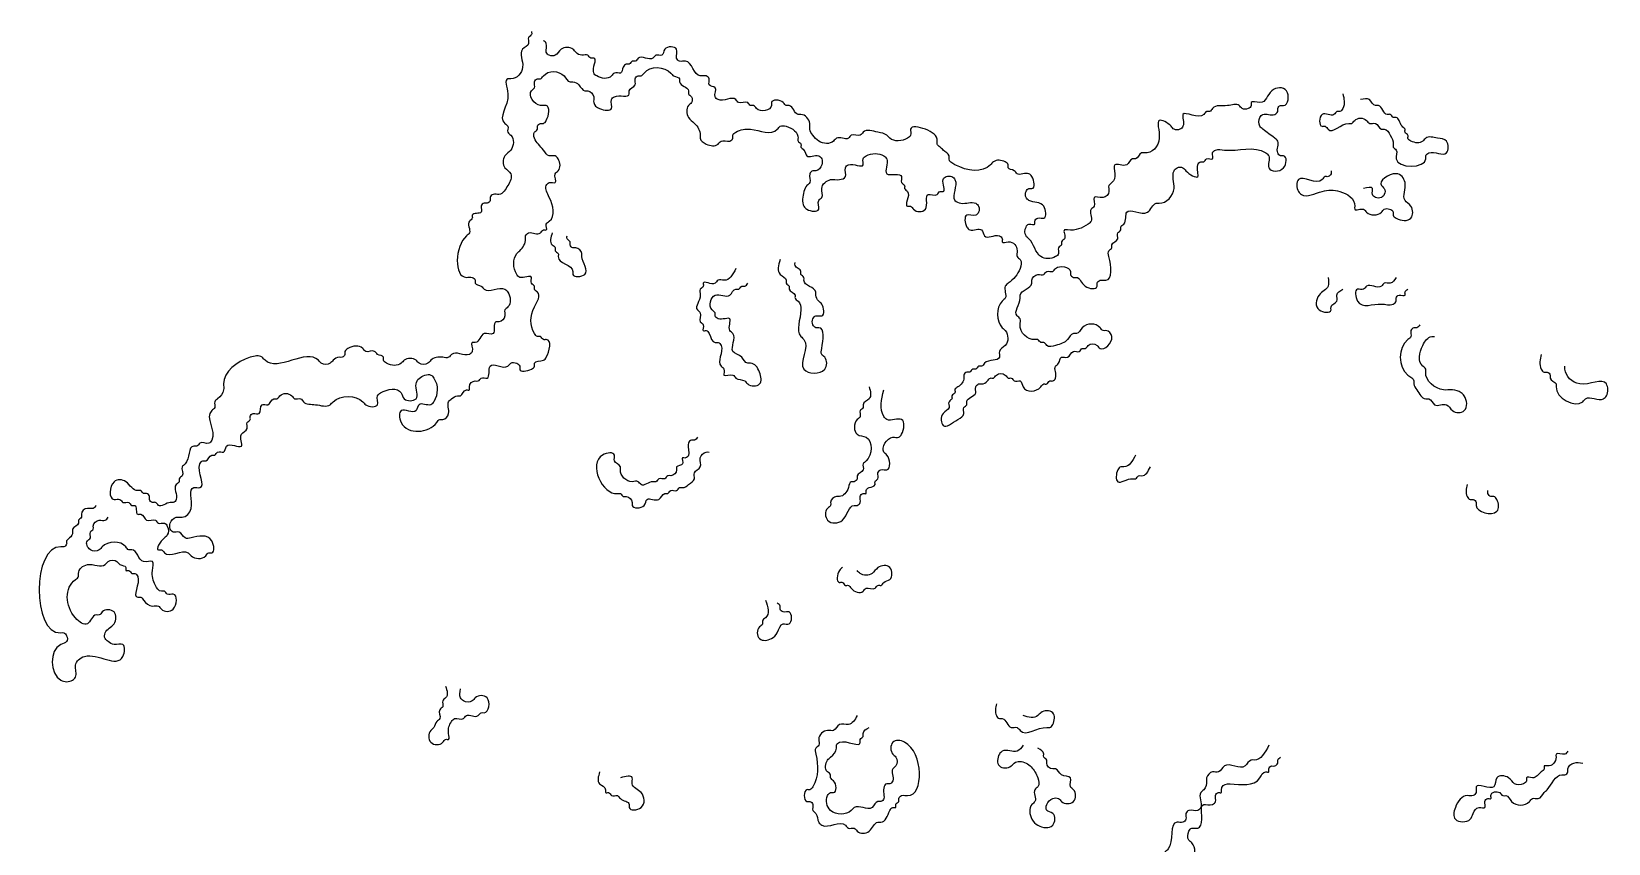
# Model space of a CAD drawing. Header units: metres. Extents: x 0 to 100, y 0 to 141.
# Drawn here: x -0.25 to 13.07, y 73.37 to 80.23 of the extents above; entities that cross this region are included whole.
import ezdxf

# ---------------------------------------------------------------- set-up
doc = ezdxf.new("R2010")
doc.units = ezdxf.units.M

msp = doc.modelspace()

# ---------------------------------------------------------------- linework, layer by layer
for points in [[(3.975, 80.225), (3.975, 80.2), (3.95, 80.175), (3.95, 80.125), (3.9, 80.075), (3.9, 79.925), (3.8, 79.825), (3.775, 79.825), (3.775, 79.7), (3.75, 79.45), (3.775, 79.425), (3.775, 79.375), (3.8, 79.35), (3.8, 79.225), (3.75, 79.175), (3.75, 79.075), (3.8, 79.025), (3.8, 78.975), (3.775, 78.925), (3.7, 78.85), (3.65, 78.85), (3.625, 78.825), (3.625, 78.8), (3.6, 78.775), (3.575, 78.775), (3.55, 78.75), (3.55, 78.7), (3.475, 78.675), (3.475, 78.65), (3.45, 78.625), (3.45, 78.525), (3.425, 78.5), (3.425, 78.15), (3.475, 78.15), (3.5, 78.125), (3.5, 78.1), (3.55, 78.075), (3.575, 78.05), (3.75, 78.05), (3.775, 78.025), (3.775, 77.9), (3.75, 77.875), (3.75, 77.825), (3.7, 77.775), (3.675, 77.775), (3.65, 77.675), (3.575, 77.675), (3.5, 77.6), (3.475, 77.6), (3.475, 77.525), (3.45, 77.5), (3.3, 77.5), (3.275, 77.475), (3.225, 77.475), (3.125, 77.45), (3.1, 77.425), (3.025, 77.425), (3, 77.45), (2.9, 77.45), (2.875, 77.425), (2.75, 77.425), (2.725, 77.45), (2.725, 77.475), (2.675, 77.5), (2.65, 77.525), (2.575, 77.525), (2.55, 77.55), (2.425, 77.55), (2.4, 77.525), (2.4, 77.5), (2.375, 77.475), (2.35, 77.475), (2.3, 77.45), (2.275, 77.425), (2.2, 77.425), (2.175, 77.45), (1.725, 77.45), (1.7, 77.475), (1.6, 77.475), (1.375, 77.25), (1.375, 77.2), (1.325, 77.125), (1.3, 77.1), (1.3, 77.05), (1.275, 77.025), (1.275, 76.775), (1.25, 76.75), (1.175, 76.75), (1.15, 76.725), (1.125, 76.725), (1.05, 76.575), (1.025, 76.55), (1.025, 76.475), (1, 76.45), (1, 76.425), (0.975, 76.4), (0.975, 76.275), (0.95, 76.25), (0.925, 76.25), (0.825, 76.225), (0.8, 76.25), (0.775, 76.25), (0.75, 76.275), (0.75, 76.3), (0.725, 76.325), (0.7, 76.325), (0.675, 76.35), (0.65, 76.35), (0.6, 76.375), (0.55, 76.425), (0.45, 76.425), (0.45, 76.275), (0.5, 76.275), (0.525, 76.25), (0.575, 76.25), (0.6, 76.225), (0.625, 76.225), (0.65, 76.15), (0.675, 76.15), (0.725, 76.1), (0.8, 76.1), (0.825, 76.075), (0.875, 76.075), (0.9, 76.05), (0.9, 75.975), (0.875, 75.95), (0.825, 75.85), (0.85, 75.85), (0.875, 75.825), (1.075, 75.825), (1.1, 75.8), (1.225, 75.8), (1.25, 75.825), (1.275, 75.825), (1.275, 75.925), (1.1, 75.95), (1.05, 75.95), (1, 76), (0.95, 76), (0.925, 76.025), (0.925, 76.075), (0.975, 76.125), (1.025, 76.125), (1.1, 76.2), (1.125, 76.375), (1.175, 76.375), (1.175, 76.575), (1.2, 76.6), (1.225, 76.6), (1.275, 76.65), (1.3, 76.65), (1.325, 76.675), (1.375, 76.675), (1.4, 76.725), (1.525, 76.725), (1.525, 76.825), (1.575, 76.875), (1.575, 76.925), (1.6, 76.95), (1.6, 76.975), (1.625, 77), (1.675, 77), (1.7, 77.075), (1.75, 77.075), (1.8, 77.125), (1.825, 77.125), (1.85, 77.15), (1.95, 77.15), (1.975, 77.125), (2.025, 77.125), (2.05, 77.1), (2.15, 77.075), (2.275, 77.075), (2.3, 77.1), (2.55, 77.1), (2.575, 77.075), (2.675, 77.075), (2.675, 77.15), (2.7, 77.175), (2.875, 77.175), (2.9, 77.125), (3, 77.125), (3, 77.25), (3.075, 77.325), (3.125, 77.325), (3.15, 77.3), (3.15, 77.1), (3.125, 77.075), (3.025, 77.075), (3, 77.025), (2.875, 77.025), (2.875, 76.925), (3.175, 76.925), (3.2, 76.95), (3.225, 76.95), (3.275, 77), (3.275, 77.1), (3.3, 77.125), (3.35, 77.15), (3.375, 77.15), (3.425, 77.2), (3.45, 77.2), (3.45, 77.225), (3.5, 77.275), (3.525, 77.275), (3.55, 77.3), (3.6, 77.3), (3.625, 77.4), (3.775, 77.4), (3.8, 77.425), (3.85, 77.425), (3.875, 77.4), (3.875, 77.375), (3.975, 77.375), (4, 77.4), (4, 77.425), (4.075, 77.45), (4.1, 77.475), (4.1, 77.625), (4.075, 77.625), (4.05, 77.65), (4.025, 77.65), (4, 77.675), (4, 77.9), (4.025, 78.025), (4, 78.05), (4, 78.075), (3.975, 78.1), (3.975, 78.15), (3.875, 78.15), (3.85, 78.175), (3.85, 78.35), (3.875, 78.375), (3.925, 78.475), (3.925, 78.5), (3.95, 78.525), (4.05, 78.525), (4.075, 78.55), (4.1, 78.55), (4.1, 78.6), (4.125, 78.625), (4.125, 78.825), (4.1, 78.925), (4.125, 78.95), (4.175, 78.95), (4.175, 79.025), (4.2, 79.05), (4.2, 79.15), (4.175, 79.175), (4.125, 79.175), (4.075, 79.225), (4, 79.325), (4, 79.375), (4.025, 79.4), (4.025, 79.425), (4.05, 79.45), (4.075, 79.45), (4.1, 79.475), (4.1, 79.6), (4.05, 79.6), (3.975, 79.725), (4, 79.75), (4, 79.8), (4.025, 79.825), (4.05, 79.825), (4.075, 79.85), (4.25, 79.85), (4.3, 79.8), (4.325, 79.8), (4.375, 79.775), (4.425, 79.725), (4.45, 79.725), (4.5, 79.675), (4.5, 79.625), (4.55, 79.575), (4.65, 79.575), (4.65, 79.65), (4.675, 79.675), (4.8, 79.7), (4.8, 79.725), (4.85, 79.775), (4.85, 79.825), (4.875, 79.85), (4.9, 79.85), (4.925, 79.875), (5.15, 79.875), (5.175, 79.85), (5.225, 79.825), (5.225, 79.8), (5.3, 79.725), (5.3, 79.7), (5.325, 79.675), (5.325, 79.625), (5.3, 79.6), (5.3, 79.5), (5.35, 79.45), (5.4, 79.35), (5.4, 79.325), (5.45, 79.275), (5.55, 79.275), (5.575, 79.3), (5.65, 79.3), (5.675, 79.325), (5.675, 79.35), (5.7, 79.375), (5.825, 79.4), (6.05, 79.4), (6.075, 79.425), (6.125, 79.425), (6.225, 79.325), (6.225, 79.3), (6.25, 79.275), (6.25, 79.25), (6.275, 79.225), (6.3, 79.175), (6.4, 79.175), (6.425, 79.15), (6.425, 79.1), (6.375, 79.05), (6.35, 79.05), (6.325, 79.025), (6.325, 78.95), (6.3, 78.925), (6.275, 78.875), (6.275, 78.75), (6.3, 78.725), (6.4, 78.725), (6.4, 78.8), (6.425, 78.825), (6.425, 78.9), (6.5, 78.975), (6.575, 78.975), (6.625, 79), (6.625, 79.075), (6.65, 79.1), (6.775, 79.1), (6.775, 79.15), (6.8, 79.175), (6.95, 79.175), (6.975, 79.15), (6.975, 79.025), (7.1, 79), (7.1, 78.95), (7.125, 78.925), (7.125, 78.9), (7.15, 78.875), (7.15, 78.75), (7.175, 78.75), (7.2, 78.725), (7.3, 78.725), (7.325, 78.85), (7.4, 78.85), (7.425, 78.875), (7.45, 78.875), (7.45, 78.975), (7.475, 79), (7.525, 79), (7.55, 78.975), (7.55, 78.8), (7.6, 78.775), (7.725, 78.775), (7.75, 78.75), (7.75, 78.7), (7.725, 78.675), (7.65, 78.675), (7.65, 78.575), (7.675, 78.55), (7.775, 78.55), (7.8, 78.5), (7.925, 78.5), (7.95, 78.475), (7.95, 78.45), (8, 78.45), (8.075, 78.375), (8.075, 78.325), (8.1, 78.3), (8.1, 78.225), (8, 78.1), (7.975, 78.075), (7.975, 77.975), (7.95, 77.95), (7.95, 77.725), (7.975, 77.7), (7.975, 77.575), (7.925, 77.525), (7.925, 77.475), (7.8, 77.425), (7.775, 77.4), (7.75, 77.4), (7.725, 77.375), (7.7, 77.375), (7.675, 77.35), (7.65, 77.35), (7.625, 77.325), (7.625, 77.3), (7.575, 77.225), (7.55, 77.2), (7.55, 77.175), (7.525, 77.15), (7.525, 77.125), (7.5, 77.1), (7.5, 77.05), (7.45, 77), (7.45, 76.9), (7.575, 76.95), (7.625, 77), (7.625, 77.05), (7.65, 77.075), (7.65, 77.1), (7.725, 77.175), (7.725, 77.225), (7.75, 77.25), (7.775, 77.25), (7.825, 77.275), (7.85, 77.3), (7.875, 77.3), (7.9, 77.325), (7.975, 77.325), (8, 77.3), (8.025, 77.3), (8.05, 77.275), (8.1, 77.275), (8.125, 77.225), (8.275, 77.225), (8.3, 77.25), (8.325, 77.25), (8.35, 77.275), (8.375, 77.275), (8.4, 77.3), (8.4, 77.4), (8.425, 77.425), (8.45, 77.475), (8.5, 77.475), (8.55, 77.525), (8.6, 77.525), (8.625, 77.55), (8.65, 77.55), (8.675, 77.575), (8.75, 77.575), (8.775, 77.55), (8.875, 77.65), (8.825, 77.7), (8.8, 77.7), (8.775, 77.725), (8.625, 77.725), (8.575, 77.675), (8.55, 77.675), (8.5, 77.625), (8.4, 77.575), (8.325, 77.575), (8.3, 77.6), (8.275, 77.6), (8.25, 77.625), (8.225, 77.625), (8.1, 77.75), (8.1, 77.8), (8.075, 77.825), (8.1, 77.975), (8.1, 78), (8.2, 78.1), (8.2, 78.125), (8.25, 78.175), (8.3, 78.175), (8.325, 78.2), (8.375, 78.2), (8.4, 78.225), (8.525, 78.2), (8.525, 78.175), (8.55, 78.15), (8.575, 78.15), (8.65, 78.075), (8.75, 78.075), (8.75, 78.1), (8.775, 78.125), (8.825, 78.125), (8.85, 78.325), (8.85, 78.375), (8.875, 78.4), (8.875, 78.425), (8.925, 78.475), (8.925, 78.525), (8.95, 78.55), (8.95, 78.575), (8.975, 78.6), (9, 78.7), (9.175, 78.7), (9.25, 78.775), (9.275, 78.775), (9.4, 78.9), (9.4, 79.05), (9.425, 79.075), (9.475, 79.075), (9.5, 79.05), (9.6, 79), (9.6, 79.1), (9.625, 79.125), (9.65, 79.125), (9.675, 79.15), (9.725, 79.15), (9.725, 79.2), (9.75, 79.225), (9.825, 79.225), (10.175, 79.2), (10.2, 79.175), (10.2, 79.075), (10.325, 79.075), (10.325, 79.175), (10.3, 79.175), (10.275, 79.2), (10.275, 79.3), (10.25, 79.325), (10.15, 79.4), (10.125, 79.425), (10.125, 79.5), (10.15, 79.525), (10.25, 79.525), (10.275, 79.55), (10.275, 79.575), (10.3, 79.6), (10.325, 79.6), (10.35, 79.725), (10.225, 79.725), (10.125, 79.625), (10.05, 79.625), (10.05, 79.6), (10.025, 79.575), (9.975, 79.575), (9.95, 79.6), (9.85, 79.6), (9.725, 79.575), (9.7, 79.55), (9.675, 79.55), (9.65, 79.525), (9.475, 79.525), (9.475, 79.425), (9.45, 79.4), (9.4, 79.4), (9.375, 79.425), (9.275, 79.475), (9.275, 79.325), (9.15, 79.2), (9.125, 79.2), (9.075, 79.15), (9.05, 79.15), (9, 79.1), (8.9, 79.1), (8.9, 79.025), (8.875, 78.95), (8.85, 78.925), (8.85, 78.875), (8.8, 78.825), (8.725, 78.825), (8.725, 78.75), (8.7, 78.725), (8.7, 78.625), (8.675, 78.6), (8.5, 78.55), (8.475, 78.55), (8.475, 78.475), (8.45, 78.45), (8.45, 78.425), (8.425, 78.4), (8.425, 78.35), (8.4, 78.325), (8.275, 78.325), (8.175, 78.475), (8.15, 78.5), (8.15, 78.575), (8.175, 78.6), (8.225, 78.6), (8.225, 78.625), (8.25, 78.65), (8.3, 78.65), (8.3, 78.75), (8.175, 78.8), (8.15, 78.825), (8.15, 78.875), (8.175, 78.9), (8.2, 78.9), (8.2, 79), (8.175, 79.025), (8.075, 79.025), (8.05, 79.05), (8, 79.075), (8, 79.1), (7.975, 79.125), (7.875, 79.125), (7.85, 79.1), (7.55, 79.1), (7.5, 79.15), (7.5, 79.175), (7.45, 79.225), (7.425, 79.25), (7.4, 79.275), (7.4, 79.3), (7.3, 79.4), (7.175, 79.4), (7.175, 79.35), (7.15, 79.325), (7, 79.325), (6.975, 79.35), (6.9, 79.375), (6.775, 79.375), (6.75, 79.35), (6.675, 79.35), (6.65, 79.325), (6.55, 79.325), (6.525, 79.3), (6.4, 79.3), (6.35, 79.35), (6.325, 79.4), (6.325, 79.45), (6.25, 79.525), (6.225, 79.525), (6.15, 79.6), (6.125, 79.6), (6.1, 79.625), (6, 79.625), (6, 79.6), (5.875, 79.575), (5.85, 79.6), (5.825, 79.6), (5.8, 79.625), (5.725, 79.625), (5.7, 79.65), (5.55, 79.65), (5.525, 79.675), (5.525, 79.75), (5.475, 79.775), (5.475, 79.825), (5.45, 79.85), (5.4, 79.85), (5.275, 79.975), (5.225, 79.975), (5.2, 80), (5.2, 80.075), (5.1, 80.075), (5.075, 80.025), (5.025, 80.025), (5, 80), (4.875, 80), (4.85, 79.975), (4.825, 79.975), (4.8, 79.95), (4.775, 79.95), (4.75, 79.925), (4.725, 79.875), (4.675, 79.875), (4.65, 79.85), (4.525, 79.85), (4.5, 79.875), (4.5, 80), (4.475, 80), (4.45, 80.025), (4.4, 80.025), (4.35, 80.05), (4.325, 80.075), (4.225, 80.075), (4.175, 80.025), (4.125, 80.025), (4.1, 80.05), (4.1, 80.125), (4.075, 80.15)], [(10.825, 79.7), (10.825, 79.575), (10.8, 79.55), (10.775, 79.55), (10.75, 79.525), (10.65, 79.525), (10.65, 79.425), (10.675, 79.425), (10.7, 79.4), (10.875, 79.45), (10.9, 79.45), (10.925, 79.475), (11.025, 79.475), (11.05, 79.45), (11.1, 79.45), (11.15, 79.4), (11.175, 79.4), (11.225, 79.35), (11.25, 79.275), (11.25, 79.25), (11.275, 79.225), (11.275, 79.15), (11.525, 79.15), (11.525, 79.175), (11.55, 79.2), (11.7, 79.2), (11.7, 79.3), (11.625, 79.325), (11.525, 79.325), (11.5, 79.3), (11.4, 79.3), (11.375, 79.325), (11.375, 79.35), (11.35, 79.375), (11.35, 79.4), (11.325, 79.425), (11.3, 79.475), (11.275, 79.5), (11.25, 79.5), (11.225, 79.525), (11.2, 79.525), (11.125, 79.6), (11.1, 79.6), (11.05, 79.65), (10.975, 79.65)], [(10.725, 79.05), (10.725, 79.025), (10.7, 79), (10.675, 79), (10.65, 78.975), (10.45, 78.975), (10.45, 78.875), (10.475, 78.85), (10.65, 78.875), (10.8, 78.875), (10.925, 78.75), (10.925, 78.725), (11, 78.725), (11.025, 78.7), (11.15, 78.7), (11.175, 78.725), (11.25, 78.7), (11.25, 78.675), (11.275, 78.65), (11.4, 78.65), (11.4, 78.75), (11.35, 78.8), (11.35, 78.95), (11.275, 79.025), (11.15, 78.925), (11.175, 78.9), (11.175, 78.85), (11.15, 78.825), (11.1, 78.825), (11.075, 78.85), (11.075, 78.9), (11, 78.9)], [(4.15, 78.525), (4.15, 78.425), (4.175, 78.4), (4.175, 78.375), (4.2, 78.35), (4.2, 78.325), (4.325, 78.2), (4.325, 78.175), (4.425, 78.175), (4.4, 78.325), (4.4, 78.35), (4.35, 78.4), (4.325, 78.4), (4.3, 78.425), (4.3, 78.45), (4.275, 78.475), (4.275, 78.5)], [(6.075, 78.3), (6.075, 78.175), (6.125, 78.125), (6.125, 78.1), (6.15, 78.075), (6.15, 78.05), (6.2, 78), (6.2, 77.975), (6.225, 77.95), (6.25, 77.875), (6.25, 77.65), (6.275, 77.625), (6.275, 77.375), (6.45, 77.375), (6.45, 77.475), (6.425, 77.5), (6.425, 77.55), (6.4, 77.725), (6.375, 77.725), (6.35, 77.75), (6.35, 77.8), (6.375, 77.825), (6.425, 77.825), (6.425, 77.925), (6.4, 77.95), (6.375, 78), (6.375, 78.025), (6.275, 78.125), (6.275, 78.15), (6.25, 78.175), (6.25, 78.2), (6.2, 78.25), (6.2, 78.275)], [(5.7, 78.225), (5.6, 78.125), (5.55, 78.125), (5.525, 78.1), (5.425, 78.1), (5.425, 78.075), (5.4, 78.05), (5.4, 78), (5.375, 77.875), (5.4, 77.85), (5.4, 77.775), (5.425, 77.75), (5.425, 77.7), (5.45, 77.7), (5.475, 77.675), (5.525, 77.6), (5.55, 77.6), (5.575, 77.575), (5.575, 77.4), (5.6, 77.375), (5.6, 77.325), (5.675, 77.325), (5.7, 77.3), (5.775, 77.275), (5.8, 77.25), (5.9, 77.25), (5.9, 77.35), (5.825, 77.425), (5.8, 77.425), (5.75, 77.475), (5.675, 77.525), (5.675, 77.675), (5.65, 77.7), (5.65, 77.8), (5.55, 77.8), (5.525, 77.825), (5.525, 77.85), (5.5, 77.875), (5.525, 78), (5.65, 78), (5.7, 78.05), (5.725, 78.05), (5.75, 78.075), (5.775, 78.075), (5.8, 78.1)], [(10.7, 78.15), (10.7, 78.075), (10.625, 78), (10.625, 77.875), (10.725, 77.875), (10.725, 77.9), (10.775, 77.95), (10.775, 78), (10.825, 78.05)], [(11.275, 78.15), (11.225, 78.1), (11.175, 78.1), (11.15, 78.075), (11.025, 78.075), (11, 78.05), (10.95, 78.05), (10.95, 77.95), (11.15, 77.925), (11.25, 77.925), (11.275, 77.95), (11.275, 77.975), (11.3, 78), (11.35, 78), (11.35, 78.025), (11.375, 78.05)], [(11.475, 77.75), (11.45, 77.725), (11.425, 77.725), (11.4, 77.7), (11.4, 77.65), (11.375, 77.625), (11.375, 77.325), (11.425, 77.275), (11.425, 77.25), (11.45, 77.2), (11.525, 77.125), (11.55, 77.125), (11.6, 77.075), (11.7, 77.075), (11.75, 77.025), (11.85, 77.025), (11.85, 77.15), (11.825, 77.175), (11.75, 77.2), (11.675, 77.2), (11.525, 77.35), (11.525, 77.375), (11.5, 77.4), (11.5, 77.575), (11.575, 77.65), (11.6, 77.65)], [(12.5, 77.5), (12.5, 77.375), (12.525, 77.35), (12.55, 77.35), (12.575, 77.325), (12.575, 77.3), (12.625, 77.25), (12.625, 77.225), (12.85, 77.1), (12.875, 77.125), (13.025, 77.125), (13.05, 77.15), (13.05, 77.25), (12.825, 77.25), (12.7, 77.375), (12.7, 77.4)], [(6.825, 77.225), (6.825, 77.125), (6.775, 77.075), (6.775, 77.05), (6.75, 77.025), (6.75, 76.975), (6.725, 76.95), (6.725, 76.825), (6.8, 76.8), (6.8, 76.6), (6.775, 76.575), (6.775, 76.525), (6.725, 76.475), (6.725, 76.45), (6.7, 76.425), (6.675, 76.425), (6.65, 76.375), (6.575, 76.3), (6.55, 76.3), (6.5, 76.25), (6.5, 76.225), (6.475, 76.2), (6.475, 76.1), (6.6, 76.1), (6.7, 76.225), (6.725, 76.225), (6.75, 76.25), (6.75, 76.3), (6.775, 76.325), (6.8, 76.325), (6.8, 76.35), (6.825, 76.375), (6.875, 76.4), (6.875, 76.425), (6.9, 76.45), (6.9, 76.5), (6.925, 76.525), (6.975, 76.525), (6.975, 76.65), (6.95, 76.675), (7.025, 76.8), (7.075, 76.8), (7.1, 76.825), (7.1, 76.95), (6.975, 76.95), (6.95, 76.975), (6.95, 77.2)], [(5.375, 76.8), (5.35, 76.775), (5.325, 76.775), (5.3, 76.75), (5.3, 76.65), (5.275, 76.625), (5.25, 76.625), (5.25, 76.575), (5.2, 76.55), (5.2, 76.525), (5.15, 76.475), (5.125, 76.475), (5.1, 76.45), (5.05, 76.45), (5.025, 76.425), (5, 76.425), (4.9, 76.4), (4.875, 76.425), (4.825, 76.425), (4.725, 76.525), (4.725, 76.55), (4.675, 76.6), (4.675, 76.65), (4.575, 76.65), (4.7, 76.325), (4.725, 76.325), (4.75, 76.3), (4.775, 76.3), (4.825, 76.25), (4.825, 76.225), (4.925, 76.225), (4.95, 76.275), (5.05, 76.275), (5.1, 76.325), (5.125, 76.325), (5.15, 76.35), (5.2, 76.35), (5.225, 76.375), (5.25, 76.375), (5.3, 76.4), (5.35, 76.45), (5.35, 76.5), (5.4, 76.55), (5.4, 76.625), (5.45, 76.675), (5.475, 76.675)], [(9.075, 76.65), (8.975, 76.55), (8.95, 76.55), (8.925, 76.525), (8.925, 76.425), (9.05, 76.45), (9.075, 76.45), (9.1, 76.475), (9.125, 76.475), (9.2, 76.55)], [(11.875, 76.4), (11.875, 76.3), (11.9, 76.275), (11.925, 76.275), (11.95, 76.25), (11.95, 76.225), (12.125, 76.175), (12.125, 76.275), (12.1, 76.3), (12.075, 76.3), (12.05, 76.325), (12.05, 76.35)], [(0.3, 76.225), (0.275, 76.2), (0.225, 76.2), (0.175, 76.15), (0.175, 76.125), (0.15, 76.1), (0.15, 76.075), (0.1, 76.025), (0.1, 76), (0.075, 75.95), (0.05, 75.925), (0.05, 75.9), (0.025, 75.875), (0, 75.875), (0, 75.15), (0.025, 75.15), (0.05, 75.125), (0.05, 75.075), (0, 75.05), (0, 74.75), (0.1, 74.75), (0.125, 74.775), (0.125, 74.875), (0.2, 74.95), (0.525, 74.95), (0.525, 75.05), (0.45, 75.05), (0.4, 75.075), (0.375, 75.1), (0.375, 75.15), (0.45, 75.225), (0.45, 75.325), (0.35, 75.325), (0.325, 75.3), (0.3, 75.3), (0.225, 75.225), (0.125, 75.275), (0.125, 75.6), (0.15, 75.625), (0.15, 75.65), (0.225, 75.725), (0.375, 75.725), (0.4, 75.75), (0.475, 75.75), (0.5, 75.725), (0.55, 75.7), (0.55, 75.675), (0.575, 75.675), (0.6, 75.65), (0.625, 75.65), (0.65, 75.625), (0.65, 75.45), (0.675, 75.45), (0.7, 75.425), (0.775, 75.375), (0.825, 75.375), (0.85, 75.35), (0.95, 75.35), (0.95, 75.475), (0.9, 75.475), (0.875, 75.5), (0.85, 75.5), (0.8, 75.55), (0.775, 75.675), (0.775, 75.75), (0.7, 75.75), (0.6, 75.85), (0.575, 75.85), (0.55, 75.875), (0.35, 75.875), (0.325, 75.85), (0.25, 75.85), (0.225, 75.925), (0.25, 75.95), (0.25, 76), (0.275, 76.025), (0.275, 76.05), (0.325, 76.1), (0.375, 76.1), (0.4, 76.125)], [(6.6, 75.7), (6.575, 75.675), (6.575, 75.575), (6.6, 75.575), (6.625, 75.55), (6.65, 75.55), (6.675, 75.525), (6.775, 75.5), (6.8, 75.525), (6.875, 75.525), (6.9, 75.55), (6.925, 75.55), (6.95, 75.575), (7, 75.6), (7, 75.7), (6.9, 75.7), (6.85, 75.65), (6.75, 75.65), (6.725, 75.675)], [(5.95, 75.425), (5.95, 75.275), (5.925, 75.25), (5.925, 75.225), (5.9, 75.2), (5.9, 75.1), (6, 75.1), (6.05, 75.15), (6.1, 75.225), (6.15, 75.225), (6.15, 75.325), (6.1, 75.325), (6.075, 75.35), (6.075, 75.375), (6.05, 75.4)], [(3.25, 74.7), (3.25, 74.6), (3.225, 74.575), (3.225, 74.525), (3.2, 74.5), (3.2, 74.425), (3.175, 74.4), (3.15, 74.35), (3.125, 74.325), (3.125, 74.225), (3.225, 74.225), (3.25, 74.25), (3.275, 74.25), (3.275, 74.3), (3.3, 74.4), (3.325, 74.425), (3.4, 74.425), (3.425, 74.45), (3.525, 74.45), (3.55, 74.475), (3.575, 74.475), (3.6, 74.6), (3.5, 74.6), (3.475, 74.575), (3.4, 74.575), (3.375, 74.6), (3.375, 74.675)], [(6.725, 74.45), (6.65, 74.375), (6.575, 74.375), (6.525, 74.325), (6.475, 74.325), (6.4, 74.25), (6.4, 74.2), (6.375, 74.175), (6.375, 74.125), (6.35, 73.85), (6.325, 73.825), (6.3, 73.825), (6.3, 73.725), (6.325, 73.725), (6.35, 73.7), (6.35, 73.65), (6.375, 73.625), (6.4, 73.55), (6.425, 73.525), (6.625, 73.525), (6.65, 73.5), (6.7, 73.5), (6.725, 73.475), (6.825, 73.475), (6.9, 73.55), (6.925, 73.55), (7, 73.65), (7.025, 73.675), (7.05, 73.675), (7.05, 73.7), (7.075, 73.725), (7.075, 73.75), (7.1, 73.775), (7.15, 73.775), (7.125, 74.225), (7.025, 74.225), (7.025, 74.125), (7.05, 74.1), (7.05, 74.025), (7.025, 74), (7.025, 73.9), (7, 73.875), (6.975, 73.875), (6.95, 73.775), (6.95, 73.75), (6.925, 73.725), (6.9, 73.725), (6.85, 73.675), (6.7, 73.675), (6.675, 73.65), (6.5, 73.65), (6.475, 73.775), (6.5, 73.8), (6.525, 73.8), (6.525, 73.9), (6.5, 73.925), (6.5, 73.95), (6.475, 73.975), (6.475, 74.075), (6.5, 74.1), (6.55, 74.175), (6.55, 74.2), (6.575, 74.225), (6.75, 74.225), (6.75, 74.25), (6.775, 74.275), (6.775, 74.3), (6.825, 74.35)], [(7.9, 74.55), (7.9, 74.45), (7.925, 74.425), (7.95, 74.425), (8.025, 74.35), (8.075, 74.35), (8.1, 74.325), (8.325, 74.35), (8.35, 74.35), (8.375, 74.375), (8.375, 74.475), (8.275, 74.475), (8.25, 74.45), (8.125, 74.45)], [(8.125, 74.2), (8.075, 74.15), (7.95, 74.15), (7.925, 74.125), (7.925, 74.025), (8.025, 74.025), (8.05, 74.05), (8.15, 74.05), (8.225, 73.975), (8.25, 73.925), (8.25, 73.85), (8.225, 73.825), (8.225, 73.725), (8.2, 73.7), (8.2, 73.575), (8.25, 73.525), (8.375, 73.525), (8.375, 73.625), (8.325, 73.65), (8.325, 73.7), (8.375, 73.75), (8.425, 73.75), (8.45, 73.725), (8.55, 73.725), (8.55, 73.825), (8.525, 73.85), (8.525, 73.925), (8.45, 73.95), (8.4, 74), (8.375, 74), (8.325, 74.05), (8.325, 74.075), (8.3, 74.1), (8.3, 74.125), (8.25, 74.175)], [(10.2, 74.2), (10.075, 74.075), (10.05, 74.075), (10, 74.025), (9.825, 74.025), (9.775, 73.975), (9.725, 73.975), (9.675, 73.925), (9.675, 73.9), (9.65, 73.825), (9.625, 73.8), (9.625, 73.675), (9.6, 73.65), (9.525, 73.65), (9.5, 73.625), (9.5, 73.575), (9.475, 73.55), (9.425, 73.55), (9.35, 73.325), (9.325, 73.3), (9.325, 73.1), (9.35, 73.075), (9.35, 73.05), (9.4, 73), (9.4, 72.975), (9.425, 72.95), (9.425, 72.925), (9.5, 72.875), (9.525, 72.85), (9.525, 72.825), (9.55, 72.8), (9.55, 72.775), (9.6, 72.725), (9.6, 72.65), (9.625, 72.625), (9.625, 72.575), (9.6, 72.375), (9.7, 72.375), (9.7, 72.45), (9.725, 72.475), (9.725, 72.5), (9.75, 72.525), (9.775, 72.525), (9.8, 72.55), (9.975, 72.55), (10.025, 72.625), (10.05, 72.625), (10.075, 72.65), (10.15, 72.65), (10.175, 72.625), (10.175, 72.5), (10.275, 72.5), (10.3, 72.475), (10.3, 72.425), (10.35, 72.4), (10.35, 72.35), (10.375, 72.325), (10.375, 72.3), (10.4, 72.3), (10.45, 72.25), (10.475, 72.25), (10.525, 72.2), (10.525, 72.15), (10.475, 72), (10.5, 71.975), (10.5, 71.925), (10.475, 71.9), (10.475, 71.875), (10.45, 71.85), (10.4, 71.85), (10.375, 71.875), (10.375, 72.025), (10.35, 72.075), (10.325, 72.1), (10.325, 72.15), (10.275, 72.2), (10.25, 72.2), (10.225, 72.225), (10.2, 72.225), (10.15, 72.275), (10.15, 72.325), (10, 72.3), (9.875, 72.3), (9.825, 72.25), (9.75, 72.25), (9.75, 72.2), (9.725, 72.175), (9.675, 72.175), (9.65, 72.15), (9.65, 72.125), (9.6, 72.1), (9.6, 72.05), (9.575, 72.025), (9.55, 72.025), (9.55, 71.85), (9.575, 71.825), (9.575, 71.75), (9.6, 71.725), (9.6, 71.65), (9.65, 71.575), (9.7, 71.525), (9.7, 71.5), (9.75, 71.45), (9.825, 71.45), (9.85, 71.425), (9.975, 71.425), (10, 71.4), (10.125, 71.4), (10.275, 71.5), (10.35, 71.575), (10.4, 71.575), (10.425, 71.55), (10.425, 71.5), (10.35, 71.425), (10.35, 71.375), (10.325, 71.35), (10.325, 71.325), (10.275, 71.3), (10.25, 71.275), (10.25, 71.125), (10.35, 71.125), (10.35, 71.15), (10.425, 71.225), (10.425, 71.25), (10.475, 71.3), (10.475, 71.35), (10.55, 71.45), (10.575, 71.475), (10.575, 71.575), (10.55, 71.575), (10.525, 71.6), (10.525, 71.65), (10.575, 71.7), (10.6, 71.7), (10.6, 72.025), (10.625, 72.175), (10.65, 72.2), (10.825, 72.2), (10.85, 72.225), (10.925, 72.225), (10.95, 72.25), (10.975, 72.25), (11.1, 72.375), (11.1, 72.4), (11.125, 72.475), (11.15, 72.5), (11.15, 72.6), (11.175, 72.625), (11.175, 72.725), (11.15, 72.75), (11.15, 72.8), (11.125, 72.825), (11.125, 72.875), (11.1, 72.925), (11.05, 72.975), (11, 72.975), (10.95, 73.025), (10.825, 73.025), (10.8, 73.05), (10.625, 73.05), (10.6, 73.025), (10.575, 73.025), (10.5, 73), (10.475, 72.975), (10.45, 72.975), (10.325, 72.85), (10.325, 72.825), (10.3, 72.8), (10.3, 72.775), (10.275, 72.75), (10.225, 72.75), (10.2, 72.8), (10.1, 72.8), (10.075, 72.775), (10, 72.775), (9.95, 72.725), (9.925, 72.725), (9.9, 72.7), (9.9, 72.675), (9.875, 72.65), (9.725, 72.675), (9.725, 72.725), (9.7, 72.75), (9.7, 72.825), (9.65, 72.875), (9.65, 72.9), (9.625, 72.925), (9.625, 72.95), (9.525, 73.05), (9.5, 73.1), (9.5, 73.175), (9.55, 73.225), (9.55, 73.375), (9.525, 73.4), (9.525, 73.475), (9.55, 73.5), (9.6, 73.5), (9.625, 73.525), (9.65, 73.7), (9.725, 73.7), (9.75, 73.725), (9.75, 73.775), (9.775, 73.8), (9.8, 73.8), (9.8, 73.825), (9.85, 73.875), (9.875, 73.875), (10.125, 73.925), (10.175, 73.975), (10.2, 73.975), (10.2, 74), (10.225, 74.025), (10.25, 74.025), (10.275, 74.05), (10.275, 74.075), (10.3, 74.1)], [(12.725, 74.15), (12.7, 74.125), (12.625, 74.125), (12.625, 74.1), (12.55, 74.025), (12.525, 74.025), (12.525, 74), (12.5, 73.975), (12.425, 73.925), (12.375, 73.925), (12.375, 73.9), (12.35, 73.875), (12.275, 73.875), (12.225, 73.925), (12.125, 73.925), (12.1, 73.85), (11.95, 73.85), (11.95, 73.8), (11.925, 73.775), (11.875, 73.775), (11.775, 73.675), (11.775, 73.575), (11.9, 73.575), (11.925, 73.625), (11.975, 73.675), (12.025, 73.675), (12.025, 73.725), (12.05, 73.75), (12.075, 73.75), (12.075, 73.775), (12.15, 73.8), (12.175, 73.775), (12.2, 73.775), (12.25, 73.725), (12.4, 73.725), (12.425, 73.75), (12.475, 73.75), (12.525, 73.8), (12.55, 73.825), (12.675, 73.95), (12.7, 73.95), (12.725, 73.975), (12.725, 74), (12.775, 74.05), (12.85, 74.05)], [(4.55, 73.975), (4.55, 73.875), (4.6, 73.825), (4.6, 73.8), (4.625, 73.8), (4.65, 73.775), (4.7, 73.775), (4.725, 73.75), (4.8, 73.7), (4.8, 73.675), (4.9, 73.675), (4.9, 73.8), (4.825, 73.875), (4.825, 73.925), (4.725, 73.925)]]:
    msp.add_spline(points, degree=3)

doc.saveas('drawing.dxf')
